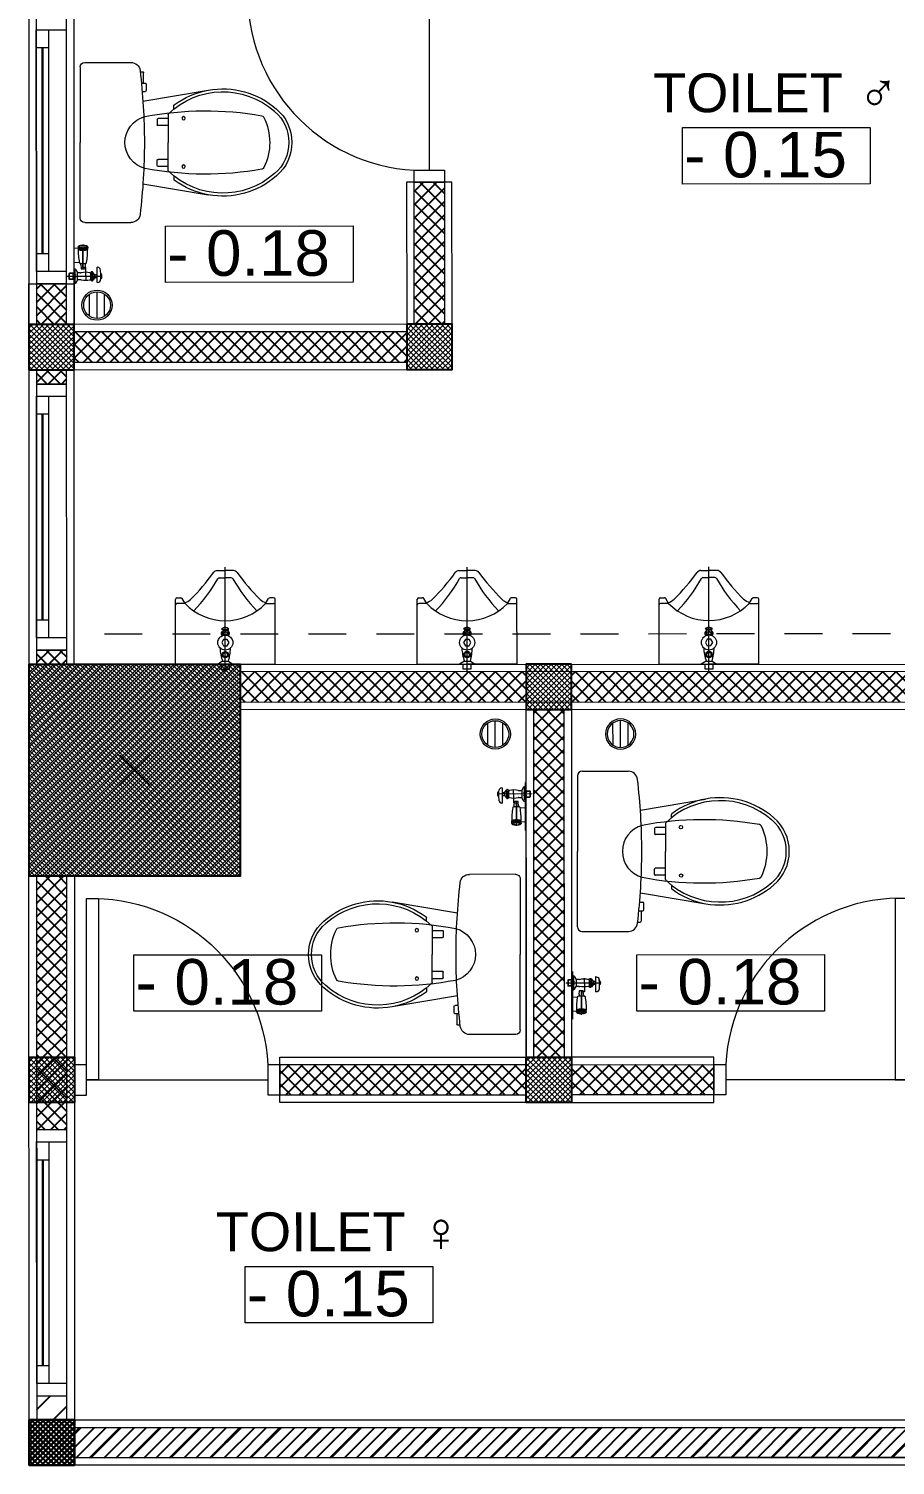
# Model space of a CAD drawing. Header units: inches. Extents: x 249 to 1192, y -18 to 440.
# Drawn here: x 765.002 to 767.869, y 262.87 to 267.624 of the extents above; entities that cross this region are included whole.
import ezdxf

# ---------------------------------------------------------------- set-up
doc = ezdxf.new("R2010")
doc.units = ezdxf.units.IN
doc.header["$MEASUREMENT"] = 0
doc.linetypes.add('DASHED2', pattern=[0.375, 0.25, -0.125])
for name, color, linetype, lineweight in [('ARSIR BETON', 8, 'Continuous', 0), ('DIMENSI', 85, 'Continuous', 20), ('DINDING', 6, 'Continuous', 0), ('DINDING2', 137, 'Continuous', 20), ('KACA', 141, 'Continuous', 30), ('KUSEN', 16, 'Continuous', 15), ('LANTAI', 135, 'Continuous', 9), ('SANITAIR', 6, 'Continuous', 9), ('TEXT (KET. RUANG)', 7, 'Continuous', 5)]:
    doc.layers.add(name, color=color, linetype=linetype, lineweight=lineweight)
doc.layers.add('ARSIR DINDING', color=64, linetype='Continuous')
doc.layers.add('KOLOM', color=5, linetype='Continuous')
doc.styles.get("Standard").update_dxf_attribs({"font": 'arial.ttf'})

# ---------------------------------------------------------------- blocks, each defined once
blk = doc.blocks.new('K2')
at = {"layer": 'ARSIR BETON'}
h = blk.add_hatch(dxfattribs=at)
h.set_pattern_fill('ANSI37', color=256, scale=0.1, style=0)
h.set_pattern_definition([(45, (-38.74362574940218, 268.0828744956948), (-0.008838834764831844, 0.008838834764831846), []), (135, (-38.74362574940218, 268.0828744956948), (-0.008838834764831846, -0.008838834764831844), [])])
h.paths.add_polyline_path([(-38.59362574940219, 268.2328744956948), (-38.74362574940218, 268.2328744956948), (-38.74362574940218, 268.0828744956948), (-38.59362574940219, 268.0828744956948)])
at = {"layer": 'KOLOM'}
blk.add_lwpolyline([(-38.74362574940218, 268.0828744956948), (-38.59362574940219, 268.0828744956948), (-38.59362574940219, 268.2328744956948), (-38.74362574940218, 268.2328744956948)], close=True, dxfattribs=at)
blk = doc.blocks.new('K1')
at = {"layer": 'ARSIR BETON'}
h = blk.add_hatch(dxfattribs=at)
h.set_pattern_fill('ANSI37', color=256, scale=0.15, style=0)
h.set_pattern_definition([(45, (258.3748891430789, 277.1207513811261), (-0.01325825214724776, 0.01325825214724777), []), (135, (258.3748891430789, 277.1207513811261), (-0.01325825214724777, -0.01325825214724776), [])])
h.paths.add_polyline_path([(259.1248891430789, 277.170751381126), (259.1248891430789, 277.870751381126), (258.4248891430789, 277.870751381126), (258.4248891430789, 277.170751381126)])
at = {"layer": 'KOLOM'}
blk.add_lwpolyline([(258.4248891430789, 277.170751381126), (259.1248891430789, 277.170751381126), (259.1248891430789, 277.870751381126), (258.4248891430789, 277.870751381126)], close=True, dxfattribs=at)
for points in [[(258.7248891430789, 277.5707513811261), (258.8248891430789, 277.4707513811261)], [(258.7248891430789, 277.4707513811261), (258.8248891430789, 277.5707513811261)]]:
    blk.add_lwpolyline(points, dxfattribs=at)
blk = doc.blocks.new('*X38')
at = {"color": 0}
for p, q in [((18.49869942035578, 19.21760148161308), (18.57171788275931, 19.2176333419297)), ((18.49097112662786, 19.19259810712877), (18.5794679931022, 19.19263672117366)), ((18.49872123697086, 19.16760148637273), (18.57173969937415, 19.16763334668935))]:
    blk.add_line(p, q, dxfattribs=at)
blk = doc.blocks.new('SFLOOR')
for radius in [0.05, 0.0442484374487798]:
    blk.add_circle((0, 0), radius)
blk.add_blockref('*X38', (-18.53521955986502, -19.19261741415121))
blk = doc.blocks.new('*X70')
at = {"color": 0}
for p, q in [((-1015.267998635684, 2417.5), (-1013.267998635684, 2417.5)), ((-1015.267998635684, 2416.25), (-1013.267998635684, 2416.25)), ((-1015.267998635684, 2415), (-1013.267998635684, 2415)), ((-1015.267998635684, 2413.75), (-1013.267998635684, 2413.75)), ((-1015.267998635684, 2412.5), (-1013.267998635684, 2412.5)), ((-1015.267998635684, 2411.25), (-1013.267998635684, 2411.25)), ((-1015.267998635684, 2410), (-1013.267998635684, 2410)), ((-1015.267998635684, 2408.75), (-1013.267998635684, 2408.75)), ((-1015.267998635684, 2407.5), (-1013.267998635684, 2407.5)), ((-1015.267998635684, 2406.25), (-1013.267998635684, 2406.25)), ((-1015.267998635684, 2405), (-1013.267998635684, 2405))]:
    blk.add_line(p, q, dxfattribs=at)
blk = doc.blocks.new('*X71')
at = {"color": 0}
for p, q in [((1009.111301762807, 3570), (1015.854586959247, 3570)), ((1009.981521364708, 3568.75), (1016.64582957237, 3568.75)), ((1010.645340338477, 3567.5), (1017.21840466277, 3567.5)), ((1011.143586524885, 3566.25), (1017.650572656393, 3566.25)), ((1011.519919966662, 3565), (1017.969949177071, 3565)), ((1011.830979456468, 3563.75), (1018.23200343794, 3563.75)), ((1012.080484588462, 3562.5), (1018.44237286425, 3562.5)), ((1012.270174615623, 3561.25), (1018.6020866542, 3561.25)), ((1012.415801533091, 3560), (1018.723114394781, 3560)), ((1012.529601105424, 3558.75), (1018.817764744005, 3558.75)), ((1012.611791410043, 3557.5), (1018.886166240122, 3557.5)), ((1012.662528712192, 3556.25), (1018.928408810875, 3556.25)), ((1012.681908962509, 3555), (1018.944547787563, 3555))]:
    blk.add_line(p, q, dxfattribs=at)
blk = doc.blocks.new('JET SHOWER TOTO 403SV3 ATAS')
for p, q in [((-181.6384671007017, 3101.639056139581), (-181.6384671007017, 2943.313222919267)), ((-159.0872628025227, 3063.69095023537), (-273.255993286092, 3063.69095023537)), ((-271.6384671007017, 3070.69095023537), (-271.6384671007017, 3056.69095023537)), ((-271.6384671007017, 3070.69095023537), (-269.6384671007017, 3070.690950235369)), ((-271.6384671007017, 3056.69095023537), (-269.6384671007017, 3056.690950235369)), ((-269.6384671007017, 3070.69095023537), (-269.3487005630982, 3074.457915224217)), ((-269.6384671007017, 3070.690950235369), (-269.6384671007017, 3056.690950235369)), ((-269.6384671007017, 3056.69095023537), (-269.0543639597117, 3043.256577992607)), ((-259.3781557080822, 3083.69095023537), (-257.6384671007019, 3083.69095023537)), ((-257.6384671007017, 3083.69095023537), (-257.6384671007017, 3033.69095023537)), ((-257.6384671007019, 3068.69095023537), (-249.3063735595824, 3068.69095023537)), ((-257.6384671007019, 3058.69095023537), (-249.3063735595824, 3058.690950235369)), ((-249.3063735595824, 3070.04817136892), (-243.8577543419359, 3076.724532188123)), ((-249.3063735595824, 3070.190950235369), (-249.3063735595824, 3063.69095023537)), ((-249.3063735595824, 3057.19095023537), (-249.3063735595824, 3063.69095023537)), ((-249.3063735595824, 3057.33372910182), (-243.8577543419372, 3050.657368282618)), ((-244.0617478697895, 3074.944675963741), (-244.0617478697895, 3053.383600003618)), ((-236.6384671007016, 3076.357299577591), (-236.6384671007016, 3051.024600893148)), ((-236.6384671007017, 3075.19095023537), (-236.6384671007016, 3075.19095023537)), ((-236.6384671007019, 3075.19095023537), (-236.1284850892109, 3075.19095023537)), ((-236.6384671007019, 3052.19095023537), (-236.1284850892109, 3052.19095023537)), ((-220.6384671007019, 3063.690950235369), (-220.6384671007019, 3079.037736242422)), ((-220.6384671007019, 3063.69095023537), (-220.6384671007019, 3034.168251054488)), ((-204.6384671007019, 3075.19095023537), (-193.1384671007017, 3075.19095023537)), ((-202.8024568527204, 3075.19095023537), (-193.1384671007017, 3075.19095023537)), ((-202.8024568527219, 3052.190950235369), (-193.1384671007017, 3052.19095023537)), ((-188.0389499854326, 3084.997713918579), (-193.1384671007017, 3075.19095023537)), ((-193.1384671007017, 3075.19095023537), (-193.1384671007017, 3052.19095023537)), ((-188.0389499854326, 3042.38418655216), (-193.1384671007017, 3052.19095023537)), ((-187.4466581494635, 3057.882759186608), (-175.83027605194, 3069.499141284131)), ((-187.4466581494635, 3069.499141284131), (-175.83027605194, 3057.882759186608)), ((-185.1296814907317, 3085.556745712498), (-185.1296814907317, 3043.028518325293)), ((-183.6028659792596, 3087.69095023537), (-181.6384671007019, 3087.69095023537)), ((-181.6384671007019, 3074.19095023537), (-166.6384671007017, 3074.19095023537)), ((-181.6384671007019, 3073.19095023537), (-165.6384671007017, 3073.19095023537)), ((-181.6384671007019, 3054.19095023537), (-165.6384671007017, 3054.19095023537)), ((-181.6384671007019, 3053.19095023537), (-166.6384671007017, 3053.19095023537)), ((-165.6384671007017, 3073.19095023537), (-166.6384671007017, 3074.19095023537)), ((-166.6384671007019, 3074.19095023537), (-166.6384671007019, 3053.19095023537)), ((-165.6384671007017, 3054.19095023537), (-166.6384671007019, 3053.19095023537)), ((-165.6384671007017, 3073.19095023537), (-165.6384671007017, 3054.19095023537)), ((-259.0638023761613, 3033.69095023537), (-257.6384671007019, 3033.69095023537)), ((-220.6384671007019, 3034.168251054488), (-210.7357711282045, 3034.168251054488)), ((-218.0860426623922, 3024.85080780868), (-216.6326593003755, 3037.945554727181)), ((-205.8327799167755, 3038.835242300733), (-215.638762339634, 3038.835242300733)), ((-210.7357711282048, 2958.370257623974), (-210.7357711282052, 3036.714704012611)), ((-210.7357711282045, 3034.168251054488), (-210.7357711282045, 2993.462720627097)), ((-210.7357711282045, 3012.689415671815), (-210.7357711282045, 2975.29948142309)), ((-203.3854995940173, 3024.85080780868), (-204.838882956034, 3037.945554727181)), ((-181.6384671006999, 3018.041090770193), (-198.4037153433899, 3016.783697151991)), ((-183.6028659792596, 3039.69095023537), (-181.6384671007019, 3039.69095023537)), ((-226.5052635609982, 2966.517338123931), (-226.2357722865104, 2973.750656133798)), ((-210.735771128207, 2967.616957620839), (-210.7357711282048, 2994.041090770193)), ((-194.9662786954113, 2966.517338123931), (-195.2357699698991, 2973.750656133798)), ((-181.6384671006999, 2970.041090770193), (-195.1352766602017, 2971.053351487156))]:
    blk.add_line(p, q)
for points in [[(-237.193952981248, 3074.944663314552, 0.1145866681877154), (-237.4239436766379, 3075.935052934518, 0.103766204643524), (-238.1135083758523, 3076.817794707043, 0.0914113353158357), (-239.1090219697908, 3077.385858702391, 0.08425438136142265), (-240.3335114808597, 3077.593671133919, 0.08425438136136429), (-241.5580009919267, 3077.385858702391, 0.09141133531605854), (-242.553514585867, 3076.817794707043, 0.1037662046434432), (-243.2430792850816, 3075.935052934518, 0.114586668187605), (-243.4730699804713, 3074.944663314552, 0.1145866681876563), (-243.2430792850816, 3073.954273694585, 0.1037662046435693), (-242.553514585867, 3073.071531922061, 0.09141133531590943), (-241.5580009919258, 3072.503467926711, 0.08425438136106245), (-240.3335114808597, 3072.295655495184, 0.08425438136100075), (-239.1090219697926, 3072.503467926711, 0.09141133531571116), (-238.1135083758523, 3073.071531922061, 0.1037662046434885), (-237.4239436766375, 3073.954273694585, 0.114586668187546)], [(-237.193952981248, 3052.437237156188, -0.1145866681877154), (-237.4239436766379, 3051.446847536221, -0.103766204643524), (-238.1135083758523, 3050.564105763697, -0.0914113353158357), (-239.1090219697908, 3049.996041768348, -0.08425438136142265), (-240.3335114808597, 3049.78822933682, -0.08425438136136429), (-241.5580009919267, 3049.996041768348, -0.09141133531605854), (-242.553514585867, 3050.564105763697, -0.1037662046434432), (-243.2430792850816, 3051.446847536221, -0.114586668187605), (-243.4730699804713, 3052.437237156188, -0.1145866681876563), (-243.2430792850816, 3053.427626776154, -0.1037662046435693), (-242.553514585867, 3054.310368548679, -0.09141133531590943), (-241.5580009919258, 3054.878432544028, -0.08425438136106245), (-240.3335114808597, 3055.086244975555, -0.08425438136100075), (-239.1090219697926, 3054.878432544028, -0.09141133531571116), (-238.1135083758523, 3054.310368548679, -0.1037662046434885), (-237.4239436766375, 3053.427626776154, -0.114586668187546)], [(-240.235405613068, 3058.283845689936, 0.1640644616149197), (-239.2197411288216, 3058.626333375075, 0.1058526731198137), (-238.1541451568401, 3059.867549944709, 0.06929201996704058), (-237.5345554196402, 3061.512979212455, 0.05549882200073961), (-237.2920588490397, 3063.69095023537, 0.0554988220008287), (-237.5345554196406, 3065.868921258284, 0.06929201996717718), (-238.1541451568401, 3067.51435052603, 0.1058526731199358), (-239.2197411288225, 3068.755567095665, 0.1640644616148525), (-240.235405613068, 3069.098054780803, 0.1640644616150589), (-241.2510700973135, 3068.755567095664, 0.1058526731200269), (-242.3166660692959, 3067.51435052603, 0.06929201996719296), (-242.9362558064955, 3065.868921258283, 0.05549882200081435), (-243.1787523770963, 3063.69095023537, 0.05549882200078567), (-242.9362558064958, 3061.512979212457, 0.06929201996722335), (-242.3166660692959, 3059.867549944709, 0.105852673119814), (-241.2510700973144, 3058.626333375075, 0.1640644616149197)], [(-224.6041359739567, 2965.210849177196, 0.2440627957695387), (-223.9785136247042, 2964.005511589868, 0.08258863304736239), (-220.5421859546051, 2962.352092560813, 0.04089495287766107), (-216.4313129830916, 2961.510583954586, 0.03005137553381266), (-210.7357711282048, 2961.167956798783, 0.03005137553382373), (-205.0402292733124, 2961.510583954586, 0.04089495287758388), (-200.9293563018044, 2962.352092560813, 0.08258863304738817), (-197.4930286317058, 2964.005511589868, 0.2440627957696962), (-196.8674062824529, 2965.210849177196, 0.2440627957696568), (-197.4930286317057, 2966.416186764525, 0.0825886330473817), (-200.9293563018044, 2968.06960579358, 0.04089495287742433), (-205.0402292733124, 2968.911114399808, 0.03005137553370429), (-210.7357711282048, 2969.25374155561, 0.03005137553373303), (-216.4313129830916, 2968.911114399808, 0.04089495287755495), (-220.5421859546051, 2968.06960579358, 0.08258863304730603), (-223.9785136247033, 2966.416186764526, 0.2440627957696902)], [(-221.668822801782, 2964.709742054915, 0.06348232506227676), (-221.3337164587592, 2964.752460871582, 0.07652508038164334), (-221.0758261906885, 2964.863428071376, 0.1071392795834876), (-220.8862730766486, 2965.048174915055, 0.1472439592083335), (-220.8301989519323, 2965.234458936661, 0.1472439592071901), (-220.8862730766482, 2965.420742958268, 0.1071392795828812), (-221.0758261906885, 2965.605489801947, 0.0765250803825265), (-221.3337164587597, 2965.71645700174, 0.06348232506286498), (-221.668822801782, 2965.759175818407, 0.0634823250626186), (-222.0039291448029, 2965.716457001741, 0.07652508038293124), (-222.2618194128754, 2965.605489801947, 0.1071392795828812), (-222.4513725269157, 2965.420742958268, 0.1472439592071901), (-222.5074466516317, 2965.234458936661, 0.1472439592049032), (-222.4513725269167, 2965.048174915055, 0.1071392795816683), (-222.2618194128754, 2964.863428071376, 0.0765250803826614), (-222.0039291448038, 2964.752460871582, 0.06348232506278285)], [(-216.8607050666023, 2966.724612771596, 0.06348232506227676), (-216.5255987235796, 2966.767331588263, 0.07652508038164334), (-216.2677084555089, 2966.878298788057, 0.1071392795834876), (-216.078155341469, 2967.063045631736, 0.1472439592083335), (-216.0220812167527, 2967.249329653342, 0.1472439592071901), (-216.0781553414686, 2967.435613674948, 0.1071392795828812), (-216.2677084555089, 2967.620360518628, 0.0765250803825265), (-216.5255987235801, 2967.731327718421, 0.06348232506286498), (-216.8607050666023, 2967.774046535088, 0.0634823250626186), (-217.1958114096233, 2967.731327718422, 0.07652508038293124), (-217.4537016776958, 2967.620360518628, 0.1071392795828812), (-217.6432547917361, 2967.435613674948, 0.1472439592071901), (-217.699328916452, 2967.249329653342, 0.1472439592049032), (-217.643254791737, 2967.063045631736, 0.1071392795816683), (-217.4537016776958, 2966.878298788057, 0.0765250803826614), (-217.1958114096242, 2966.767331588263, 0.06348232506278285)], [(-216.4134214985743, 2962.359022614209, 0.06348232506227676), (-216.0783151555515, 2962.401741430876, 0.07652508038164334), (-215.8204248874808, 2962.512708630669, 0.1071392795834876), (-215.630871773441, 2962.697455474348, 0.1472439592083335), (-215.5747976487246, 2962.883739495955, 0.1472439592071901), (-215.6308717734405, 2963.070023517561, 0.1071392795828812), (-215.8204248874808, 2963.254770361241, 0.0765250803825265), (-216.078315155552, 2963.365737561034, 0.06348232506286498), (-216.4134214985743, 2963.408456377701, 0.0634823250626186), (-216.7485278415952, 2963.365737561035, 0.07652508038293124), (-217.0064181096677, 2963.254770361241, 0.1071392795828812), (-217.1959712237081, 2963.070023517561, 0.1472439592071901), (-217.252045348424, 2962.883739495955, 0.1472439592049032), (-217.195971223709, 2962.697455474348, 0.1071392795816683), (-217.0064181096677, 2962.512708630669, 0.0765250803826614), (-216.7485278415961, 2962.401741430876, 0.06348232506278285)], [(-210.8225903595476, 2964.59779248024, 0.06348232506227676), (-210.4874840165248, 2964.640511296907, 0.07652508038164334), (-210.2295937484541, 2964.751478496701, 0.1071392795834876), (-210.0400406344143, 2964.93622534038, 0.1472439592083335), (-209.9839665096979, 2965.122509361986, 0.1472439592071901), (-210.0400406344138, 2965.308793383592, 0.1071392795828812), (-210.2295937484541, 2965.493540227272, 0.0765250803825265), (-210.4874840165253, 2965.604507427065, 0.06348232506286498), (-210.8225903595476, 2965.647226243732, 0.0634823250626186), (-211.1576967025685, 2965.604507427066, 0.07652508038293124), (-211.415586970641, 2965.493540227272, 0.1071392795828812), (-211.6051400846814, 2965.308793383592, 0.1472439592071901), (-211.6612142093973, 2965.122509361986, 0.1472439592049032), (-211.6051400846823, 2964.93622534038, 0.1071392795816683), (-211.415586970641, 2964.751478496701, 0.0765250803826614), (-211.1576967025694, 2964.640511296907, 0.06348232506278285)], [(-210.8225903595476, 2961.575458701785, 0.06348232506227676), (-210.4874840165248, 2961.618177518451, 0.07652508038164334), (-210.2295937484541, 2961.729144718245, 0.1071392795834876), (-210.0400406344143, 2961.913891561924, 0.1472439592083335), (-209.9839665096979, 2962.10017558353, 0.1472439592071901), (-210.0400406344138, 2962.286459605137, 0.1071392795828812), (-210.2295937484541, 2962.471206448817, 0.0765250803825265), (-210.4874840165253, 2962.58217364861, 0.06348232506286498), (-210.8225903595476, 2962.624892465276, 0.0634823250626186), (-211.1576967025685, 2962.58217364861, 0.07652508038293124), (-211.415586970641, 2962.471206448817, 0.1071392795828812), (-211.6051400846814, 2962.286459605137, 0.1472439592071901), (-211.6612142093973, 2962.10017558353, 0.1472439592049032), (-211.6051400846823, 2961.913891561924, 0.1071392795816683), (-211.415586970641, 2961.729144718245, 0.0765250803826614), (-211.1576967025694, 2961.618177518451, 0.06348232506278285)], [(-210.7107694675406, 2967.508204387454, 0.06348232506227676), (-210.3756631245178, 2967.550923204121, 0.07652508038164334), (-210.1177728564471, 2967.661890403915, 0.1071392795834876), (-209.9282197424072, 2967.846637247594, 0.1472439592083335), (-209.8721456176909, 2968.0329212692, 0.1472439592071901), (-209.9282197424068, 2968.219205290807, 0.1071392795828812), (-210.1177728564471, 2968.403952134487, 0.0765250803825265), (-210.3756631245183, 2968.51491933428, 0.06348232506286498), (-210.7107694675406, 2968.557638150946, 0.0634823250626186), (-211.0458758105615, 2968.51491933428, 0.07652508038293124), (-211.303766078634, 2968.403952134487, 0.1071392795828812), (-211.4933191926743, 2968.219205290807, 0.1472439592071901), (-211.5493933173902, 2968.0329212692, 0.1472439592049032), (-211.4933191926752, 2967.846637247594, 0.1071392795816683), (-211.303766078634, 2967.661890403915, 0.0765250803826614), (-211.0458758105624, 2967.550923204121, 0.06348232506278285)], [(-205.5672054764427, 2967.060433792188, 0.06348232506227676), (-205.23209913342, 2967.103152608855, 0.07652508038164334), (-204.9742088653493, 2967.214119808648, 0.1071392795834876), (-204.7846557513094, 2967.398866652327, 0.1472439592083335), (-204.728581626593, 2967.585150673934, 0.1472439592071901), (-204.7846557513089, 2967.77143469554, 0.1071392795828812), (-204.9742088653493, 2967.95618153922, 0.0765250803825265), (-205.2320991334204, 2968.067148739013, 0.06348232506286498), (-205.5672054764427, 2968.10986755568, 0.0634823250626186), (-205.9023118194636, 2968.067148739014, 0.07652508038293124), (-206.1602020875362, 2967.95618153922, 0.1071392795828812), (-206.3497552015765, 2967.77143469554, 0.1472439592071901), (-206.4058293262924, 2967.585150673934, 0.1472439592049032), (-206.3497552015774, 2967.398866652327, 0.1071392795816683), (-206.1602020875362, 2967.214119808648, 0.0765250803826614), (-205.9023118194646, 2967.103152608855, 0.06348232506278285)], [(-204.6726711805886, 2962.247073039533, 0.06348232506227676), (-204.3375648375659, 2962.2897918562, 0.07652508038164334), (-204.0796745694952, 2962.400759055994, 0.1071392795834876), (-203.8901214554553, 2962.585505899673, 0.1472439592083335), (-203.8340473307389, 2962.771789921279, 0.1472439592071901), (-203.8901214554548, 2962.958073942886, 0.1071392795828812), (-204.0796745694952, 2963.142820786566, 0.0765250803825265), (-204.3375648375663, 2963.253787986358, 0.06348232506286498), (-204.6726711805886, 2963.296506803025, 0.0634823250626186), (-205.0077775236095, 2963.253787986359, 0.07652508038293124), (-205.2656677916821, 2963.142820786566, 0.1071392795828812), (-205.4552209057224, 2962.958073942886, 0.1472439592071901), (-205.5112950304383, 2962.771789921279, 0.1472439592049032), (-205.4552209057233, 2962.585505899673, 0.1071392795816683), (-205.2656677916821, 2962.400759055994, 0.0765250803826614), (-205.0077775236105, 2962.2897918562, 0.06348232506278285)], [(-199.640911661395, 2964.59779248024, 0.06348232506227676), (-199.3058053183722, 2964.640511296907, 0.07652508038164334), (-199.0479150503015, 2964.751478496701, 0.1071392795834876), (-198.8583619362616, 2964.93622534038, 0.1472439592083335), (-198.8022878115453, 2965.122509361986, 0.1472439592071901), (-198.8583619362612, 2965.308793383592, 0.1071392795828812), (-199.0479150503015, 2965.493540227272, 0.0765250803825265), (-199.3058053183727, 2965.604507427065, 0.06348232506286498), (-199.640911661395, 2965.647226243732, 0.0634823250626186), (-199.9760180044159, 2965.604507427066, 0.07652508038293124), (-200.2339082724884, 2965.493540227272, 0.1071392795828812), (-200.4234613865287, 2965.308793383592, 0.1472439592071901), (-200.4795355112446, 2965.122509361986, 0.1472439592049032), (-200.4234613865297, 2964.93622534038, 0.1071392795816683), (-200.2339082724884, 2964.751478496701, 0.0765250803826614), (-199.9760180044168, 2964.640511296907, 0.06348232506278285)]]:
    blk.add_lwpolyline(points, format="xyb", close=True)
for points in [[(-210.7357711282048, 2971.493757142611, 0.03250581628384398), (-217.2028752340816, 2971.072875431262, 0.04395430150520954), (-221.8864861633028, 2970.036197758065, 0.08655682189464271), (-225.7562581820043, 2968.029588275174, 0.2340769666853435), (-226.5052635609982, 2966.517338123931, 0.2316003749768926), (-225.7704175992967, 2965.015980980343, 0.08655682189461976)], [(-210.7357711282061, 2977.756359048568, 0.02666634993575374), (-217.1128142372722, 2977.416012103618, 0.03658106826518484), (-221.6959270556426, 2976.583115828249, 0.07637717138770363), (-225.5919173264606, 2974.911257457458, 0.2588014910619083), (-226.2357722865104, 2973.750656133796, 0.2588014910617586)], [(-195.2357699699, 2973.750656133803, 0.2588014910615903), (-195.8796249299508, 2974.911257457465, 0.07637717138765164), (-199.7756152007687, 2976.583115828254, 0.03658106826516862), (-204.3587280191377, 2977.41601210362, 0.02666634993576284), (-210.7357711282061, 2977.756359048568, 0.02666634993575374)], [(-210.7357711282091, 2971.493757142611, -0.03250581628384398), (-204.2686670223322, 2971.072875431262, -0.04395430150520954), (-199.585056093111, 2970.036197758065, -0.08655682189464271), (-195.7152840744095, 2968.029588275174, -0.2340769666853435), (-194.9662786954157, 2966.517338123931, -0.2316003749768926), (-195.7011246571171, 2965.015980980343, -0.08655682189461976)]]:
    blk.add_lwpolyline(points, format="xyb")
for centre, radius, start, end in [((-259.8755302347012, 3063.69095023537), 13.68819504951307, 149.2435681759147, 210.756431824086), ((-259.3781557080822, 3073.69095023537), 10, 90, 175.6012946450043), ((-259.0638023761613, 3043.69095023537), 10, 182.4895529219989, 270), ((-240.3466812900497, 3074.603154287643), 4.102179685524344, 25.31616912286943, 148.8597771212333), ((-240.3466812900497, 3052.778746183096), 4.102179685524344, 211.140222878766, 334.6838308771343), ((-236.1284850892109, 3085.19095023537), 10, 270, 282.179253774342), ((-236.1284850892109, 3042.190950235369), 10, 77.82074622565803, 90), ((-219.4654709709672, 3007.986126662135), 68.98253492056776, 77.82074622565148, 102.1792537743484), ((-219.4654709709672, 3119.395773808604), 68.98253492056776, 257.8207462256516, 282.1792537743484), ((-202.8024568527204, 3085.19095023537), 10, 257.8207462256515, 270), ((-202.8024568527219, 3042.19095023537), 10, 90, 102.1792537743484), ((-183.6028659792596, 3082.69095023537), 5, 90, 152.5255683737222), ((-183.6028659792596, 3044.69095023537), 5, 207.4744316262779, 270), ((-26.37688724619829, 2980.552850446693), 200, 169.0491557523311, 182.1524669010062), ((-220.771410775702, 3018.166268554297), 2, 99.96393596954591, 169.049155753051), ((-210.7357711282075, 2961.041090770192), 60, 79.71779499958615, 99.96393596954591), ((-229.4054412035189, 3026.424185635622), 11.42822388296517, 327.983260189996, 355.2466643254131), ((-215.638762339634, 3037.835242300733), 1, 90, 173.6666741080307), ((-205.8327799167755, 3037.835242300733), 1, 6.33332589196924, 90), ((-192.0661010528906, 3026.424185635622), 11.42822388296517, 184.7533356745868, 212.0167398100041), ((-200.7001314807076, 3018.166268554297), 2, 10.95084424694902, 80.03606403045409), ((-395.0946550102112, 2980.552850446693), 200, 357.8475330989938, 10.95084424766888), ((-216.1424728893176, 2977.141352121701), 15.48295658632759, 231.5492655089317, 261.7808924943097), ((-205.3290693670963, 2977.141352121701), 15.48295658632759, 278.2191075056903, 308.4507344910683)]:
    blk.add_arc(centre, radius, start, end)
at = {"color": 7}
blk.add_blockref('*X70', (743.6295315349828, 652.5263491862561), dxfattribs=at)
at = {"rotation": 90}
blk.add_blockref('*X71', (3344.115785892924, 1958.811627366881), dxfattribs=at)
at = {"xscale": -1, "rotation": 270}
blk.add_blockref('*X71', (-3765.587328149333, 1958.811627366881), dxfattribs=at)
blk = doc.blocks.new('KLO TOTO C438 ATAS')
for p, q in [((373.8521546289195, 174.6224287110317), (373.8521546289195, 108.7080904620222)), ((375.8521546289195, 167.700600807474), (375.8521546289195, 142.700600807474)), ((377.3521546289195, 169.200600807474), (392.6426137266889, 169.2006008074739)), ((396.6142805515896, 156.3778214158168), (418.2001894889002, 160.0143762791891)), ((406.8588714865363, 153.7689243698419), (406.8588714865363, 154.8969620938489)), ((401.3057025022483, 150.31206594725), (401.3057025022483, 148.59222063413)), ((404.9771583792402, 150.61863373925), (401.6122702942483, 150.61863373925)), ((404.9771583792402, 148.28565284213), (401.6122702942483, 148.28565284213)), ((404.9771583792402, 151.9723383990155), (404.9771583792402, 142.700600807474)), ((375.8521546289195, 117.7006008074739), (375.8521546289195, 142.700600807474)), ((404.9771583792402, 133.4288632159324), (404.9771583792402, 142.700600807474)), ((401.3057025022483, 135.089135667698), (401.3057025022483, 136.808980980818)), ((404.9771583792402, 137.115548772818), (401.6122702942483, 137.115548772818)), ((404.9771583792402, 134.782567875698), (401.6122702942483, 134.7825678756979)), ((396.6142793700801, 129.0233628659835), (418.2182922032816, 125.3835310548571)), ((406.8588714865363, 131.632277245106), (406.8588714865363, 130.5042395210991)), ((396.3727636695479, 125.8436641965619), (397.3977390506795, 125.8436641965619)), ((397.7043068426794, 123.380698555634), (397.7043068426795, 125.537096404562)), ((395.7188244019363, 119.29660243061), (396.5418017754155, 119.29660243061)), ((396.1219389950612, 123.0741307636339), (397.3977390506795, 123.0741307636339)), ((396.8483695674155, 123.074130763634), (396.8483695674155, 119.60317022261)), ((377.3521546289195, 116.2006008074739), (392.6426137266889, 116.200600807474))]:
    blk.add_line(p, q)
for centre in [(410.0521546289195, 150.700600807474), (410.0521546289195, 134.700600807474)]:
    blk.add_circle(centre, 0.55)
for centre, radius, start, end in [((377.3521546289195, 167.700600807474), 1.5, 90, 180), ((392.6426137266889, 166.1506008074739), 3.05, 6.733413885746294, 90), ((191.3682413014955, 142.38728852405), 205.7223168216, 0.08729999999998823, 6.733413885746092), ((423.0503257887012, 133.6158456563747), 25.8528569115138, 48.60093958351036, 134.0644382761231), ((423.0250052123453, 133.5524614316001), 26.8981743649314, 100.3332615222914, 126.6133899884539), ((423.0250052123453, 133.5524614316001), 26.8981743649314, 48.65161486691368, 100.3332615223145), ((417.333876802397, 46.03342620004823), 107.150918485842, 79.97911044104583, 100.8031261086895), ((405.2837261712402, 151.9723383990155), 0.306567792, 134.0644382761195, 180), ((407.1654392785363, 154.8969620938489), 0.306567792, 126.6133899884539, 180), ((431.6491694188243, 142.8771838556659), 13.2230659452192, 359.2876890321328, 49.9181965434028), ((431.6491694188243, 142.8771838556659), 14.2040828796192, 359.2876890321328, 49.9181965434028), ((399.5360076410199, 142.700600807474), 8.88385301210042, 104.9108354412916, 180), ((401.6122702942483, 150.31206594725), 0.306567792, 90, 180), ((401.6122702942483, 148.59222063413), 0.306567792, 179.9999999999994, 270), ((435.7484253602126, 150.5766147214438), 1, 25.79835877013112, 76.67438715559531), ((419.4549169834281, 142.700600807474), 19.09723764549139, 359.9999999999998, 25.79835877024763), ((399.5360076410199, 142.700600807474), 8.88385301210042, 180, 255.0891645587084), ((191.3682413014955, 143.013913090898), 205.7223168216, 353.2665861142539, 359.9127), ((419.4549169834281, 142.7006008074739), 19.09723764549139, 334.2016412297589, 2.035554996136651e-13), ((431.6491694188243, 142.524017759282), 13.2230659452192, 310.0818034565972, 0.7123109678672515), ((431.6491694188243, 142.524017759282), 14.2040828796192, 310.0818034565972, 0.7123109678672515), ((417.3380717627472, 239.9822948719636), 107.7553903471279, 259.2559277601076, 279.9618356901573), ((401.6122702942483, 136.808980980818), 0.306567792, 90, 180.0000000000004), ((401.6122702942483, 135.089135667698), 0.306567792, 180, 270), ((405.2837261712402, 133.4288632159324), 0.306567792, 180, 225.9355617238805), ((423.0503257887012, 151.7853559585732), 25.8528569115138, 225.9355617238768, 311.3990604164896), ((435.7484253602126, 134.8245868935041), 1, 283.3256128444047, 334.2016412298755), ((407.1654392785363, 130.5042395210991), 0.306567792, 180, 233.3866100115461), ((423.0250052123453, 151.8487401833478), 26.8981743649314, 233.3866100115461, 259.7059323357248), ((423.0250052123453, 151.8487401833478), 26.8981743649314, 259.7059323357049, 311.3483851330864), ((397.3977390506795, 125.537096404562), 0.306567792, 0, 90), ((392.6426137266889, 119.250600807474), 3.05, 270, 353.2665861142543), ((396.5418017754155, 119.60317022261), 0.306567792, 270, 0), ((397.3977390506795, 123.380698555634), 0.306567792, 270, 0), ((377.3521546289195, 117.7006008074739), 1.5, 180, 270)]:
    blk.add_arc(centre, radius, start, end)
blk = doc.blocks.new('0.15')
at = {"layer": 'TEXT (KET. RUANG)', "color": 1}
blk.add_lwpolyline([(650.0418477404883, 116.6726651827023), (651.2843124543541, 116.6726651827023), (651.2843124543541, 116.2996151231644), (650.0418477404883, 116.2996151231644)], close=True, dxfattribs=at)
at = {"layer": 'TEXT (KET. RUANG)'}
blk.add_text('- 0.15', height=0.3014990433612379, dxfattribs=at).set_placement((650.0536531441111, 116.3429775169608))
blk = doc.blocks.new('- 0.18')
at = {"layer": 'TEXT (KET. RUANG)', "color": 1}
blk.add_lwpolyline([(651.6445099532813, 117.5771316789191), (652.2657423102141, 117.5771316789191), (652.2657423102141, 117.3906066491502), (651.6445099532813, 117.3906066491502)], close=True, dxfattribs=at)
at = {"layer": 'TEXT (KET. RUANG)'}
blk.add_text('- 0.18', height=0.1507495216806189, dxfattribs=at).set_placement((651.6504126550926, 117.4122878460483))
blk = doc.blocks.new('URINOIR')
for p, q in [((439.0994895673267, 160.5603959865442), (439.0994895673267, 162.2276422410611)), ((439.0994895673267, 162.2276422410611), (441.638331717179, 162.2276422410611)), ((440.3689106422528, 163.1740371597041), (440.3689106422528, 128.3767518544457)), ((441.638331717179, 162.2276422410611), (441.638331717179, 160.5603959865442)), ((423.8689106422528, 160.5603959865442), (423.8689106422528, 139.0513935865442)), ((423.8689106422528, 160.5603959865442), (440.3689106422528, 160.5603959865442)), ((439.2883829754435, 159.5307023865442), (437.7224722209399, 160.5603959865442)), ((441.2730773754434, 159.5307023865442), (439.2883829754435, 159.5307023865442)), ((456.8689106422528, 160.5603959865442), (440.3689106422528, 160.5603959865442)), ((441.2730773754434, 159.5307023865442), (442.9364741754434, 160.5603959865442)), ((456.8689106422528, 160.5603959865442), (456.8689106422528, 139.0513935865442)), ((441.5900786422528, 148.8840143865442), (439.2206570422528, 148.8840143865442)), ((441.485764267762, 149.835466254749), (439.2560830931411, 149.835466254749)), ((441.4939721969154, 150.8200991865442), (439.2642910222966, 150.8200991865442)), ((439.4714114422528, 149.3558831865442), (439.4714114422528, 149.835466254749)), ((441.1182098422528, 149.2373231865442), (439.5899714422528, 149.2373231865442)), ((440.1092642422528, 148.8840143865442), (440.1092642422528, 149.2373231865442)), ((440.6445626422528, 148.8840143865442), (440.6445626422528, 149.2373231865442)), ((441.2367698422528, 149.3558831865442), (441.2367698422528, 149.835466254749)), ((427.0445450422528, 140.4489463865442), (424.3689106422528, 140.4489463865442)), ((424.3689106422528, 138.5513935865442), (425.6376907005667, 138.5513935865442)), ((427.0445450422528, 140.4489463865442), (426.0681245146193, 138.7969790985131)), ((453.6932762422529, 140.4489463865442), (456.3689106422528, 140.4489463865442)), ((453.6932762422529, 140.4489463865442), (454.6696967698863, 138.7969790985131)), ((456.3689106422528, 138.5513935865442), (455.1001305839389, 138.5513935865442)), ((437.667231169116, 129.5603959865442), (440.3689106422528, 129.5603959865442)), ((438.3937027156338, 131.9203327865442), (440.3689106422528, 131.9203327865442)), ((442.3441185688719, 131.9203327865442), (440.3689106422528, 131.9203327865442)), ((443.0705901153897, 129.5603959865442), (440.3689106422528, 129.5603959865442))]:
    blk.add_line(p, q)
blk.add_lwpolyline([(439.716246475938, 154.4252568611221), (439.1080125926101, 153.3717648723132), (439.716246475938, 152.3182728835042), (440.932714242594, 152.3182728835042), (441.540948125922, 153.3717648723132), (440.932714242594, 154.4252568611221)], close=True)
for points in [[(439.2560830931429, 149.835466254749, 0.1648038839569054), (439.348265938242, 149.865467954443, 0.1057575044615853), (439.4461875437849, 149.977397190942, 0.06898416001991564), (439.5040562997263, 150.1264789624667, 0.05517839844002603), (439.5283994003902, 150.3245792183767, 0.05517839843997215), (439.508827095201, 150.5232075718692, 0.06898416001975703), (439.4545600723474, 150.673637813994, 0.1057575044616802), (439.3593583678426, 150.7878894235002, 0.164803883956916), (439.2679236365873, 150.8200991865442, 0.1648038839568461), (439.1757407914882, 150.7900974868503, 0.1057575044616819), (439.0778191859453, 150.6781682503512, 0.06898416001986153), (439.0199504300039, 150.5290864788267, 0.05517839844006877), (438.9956073293399, 150.3309862229166, 0.05517839844004811), (439.0151796345291, 150.1323578694239, 0.06898416001982068), (439.0694466573828, 149.9819276272992, 0.1057575044616362), (439.1646483618875, 149.867676017793, 0.1648038839568864)], [(440.3689106422528, 150.8200991865442, 0.07082065173384221), (440.0907472325604, 150.7805011521142, 0.08242795523414075), (439.8727084662547, 150.6759030321726, 0.1068234923407182), (439.7159530182806, 150.5063428462842, 0.1341303286550614), (439.6671747952772, 150.3277827206466, 0.1341303286551346), (439.7159530182806, 150.1492225950091, 0.1068234923408687), (439.8727084662547, 149.9796624091206, 0.08242795523420371), (440.0907472325604, 149.875064289179, 0.07082065173390187), (440.3689106422528, 149.835466254749, 0.07082065173390187), (440.6470740519452, 149.875064289179, 0.08242795523420371), (440.865112818251, 149.9796624091206, 0.106823492340927), (441.0218682662251, 150.149222595009, 0.134130328655289), (441.0706464892285, 150.3277827206466, 0.1341303286551305), (441.0218682662251, 150.5063428462842, 0.1068234923407954), (440.865112818251, 150.6759030321726, 0.0824279552342621), (440.6470740519451, 150.7805011521142, 0.07082065173387617)], [(441.4821316534716, 149.835466254749, 0.1648038839569054), (441.5743144985707, 149.865467954443, 0.1057575044615853), (441.6722361041136, 149.977397190942, 0.06898416001991564), (441.730104860055, 150.1264789624667, 0.05517839844002603), (441.7544479607189, 150.3245792183767, 0.05517839843997215), (441.7348756555297, 150.5232075718692, 0.06898416001975703), (441.680608632676, 150.673637813994, 0.1057575044616802), (441.5854069281713, 150.7878894235002, 0.164803883956916), (441.4939721969159, 150.8200991865442, 0.1648038839568461), (441.4017893518169, 150.7900974868503, 0.1057575044616819), (441.3038677462739, 150.6781682503512, 0.06898416001986153), (441.2459989903325, 150.5290864788267, 0.05517839844006877), (441.2216558896686, 150.3309862229166, 0.05517839844004811), (441.2412281948578, 150.1323578694239, 0.06898416001982068), (441.2954952177115, 149.9819276272992, 0.1057575044616362), (441.3906969222162, 149.867676017793, 0.1648038839568864)]]:
    blk.add_lwpolyline(points, format="xyb", close=True)
for centre, radius in [((440.3523122422529, 157.3557191865442), 1.06114164), ((440.3689106422528, 157.3696308972805), 0.7234635247060901), ((440.3689106422528, 153.3644144125302), 2.49539192057066)]:
    blk.add_circle(centre, radius)
for centre, radius, start, end in [((459.3911015601078, 154.3207195393418), 20.76675890105817, 165.4703285375222, 177.6692051192197), ((428.3479085870912, 154.8458061013081), 13.74803015613614, 1.348159149610519, 19.92358749069091), ((440.4050714422531, 149.9892223389581), 1.62000893149366, 223.0169258954347, 316.983074104555), ((439.5899714422528, 149.3558831865442), 0.11856, 180.0000000000016, 270), ((441.1182098422528, 149.3558831865442), 0.11856, 270, 0), ((440.4856922422529, 127.4014183865442), 18.73248, 90.3577940000008, 135.8522999999998), ((392.7184610422528, 106.9166215865443), 51.7656672, 29.26637127654925, 44.01639999999892), ((440.2521290422528, 127.4014183865442), 18.73248, 44.14770000000019, 89.6422059999992), ((488.0193602422528, 106.9166215865443), 51.7656672, 135.9836000000011, 150.7336287234507), ((424.3689106422528, 140.9489463865442), 0.5, 180, 270), ((424.3689106422528, 139.0513935865442), 0.5, 180, 270), ((425.6376907005667, 139.0513935865442), 0.5, 270, 329.4141401361642), ((425.2434940853417, 134.9294837834457), 5.498562101725788, 48.58210353438351, 72.63977068790527), ((378.9874346422529, 88.74907998654425), 70.85086319999999, 35.78208324027222, 45.23455615289555), ((501.7503866422528, 88.74907998654425), 70.85086319999999, 134.7654438471044, 144.2179167597278), ((455.494327199164, 134.9294837834457), 5.498562101725788, 107.3602293120947, 131.4178964656165), ((455.1001305839389, 139.0513935865442), 0.5, 210.5858598638359, 270), ((456.3689106422528, 140.9489463865442), 0.5, 270, 0), ((456.3689106422528, 139.0513935865442), 0.5, 270, 0), ((437.667231169116, 131.0423959865442), 1.482, 215.7820832402719, 270), ((438.3937027156338, 132.5131327865442), 0.5928, 209.2663712765485, 270), ((442.3441185688719, 132.5131327865442), 0.5928, 270, 330.7336287234515), ((443.0705901153897, 131.0423959865442), 1.482, 270, 324.2179167597281)]:
    blk.add_arc(centre, radius, start, end)
blk = doc.blocks.new('BV1')
at = {"layer": 'KACA'}
blk.add_lwpolyline([(663.9864691677502, 113.1112242984351), (663.9864691677502, 112.4312242984351)], dxfattribs=at)
at = {"layer": 'KUSEN'}
for points in [[(663.9664691677502, 113.1712242984351), (664.0664691677503, 113.1712242984351), (664.0664691677503, 113.2112242984351), (663.9664691677502, 113.2112242984351)], [(663.9664691677502, 112.3312242984351), (664.0664691677503, 112.3312242984351), (664.0664691677503, 113.2112242984351), (663.9664691677502, 113.2112242984351)], [(663.9664691677502, 112.3312242984351), (664.0664691677503, 112.3312242984351), (664.0664691677503, 112.3712242984351), (663.9664691677502, 112.3712242984351)]]:
    blk.add_lwpolyline(points, close=True, dxfattribs=at)
for points in [[(663.9664691677502, 112.3712242984351), (663.9664691677502, 113.1712242984351), (664.0064691677502, 113.1712242984351), (664.0064691677502, 112.3712242984351), (663.9664691677502, 112.3712242984351)], [(663.9664691677502, 113.1112242984351), (663.9664691677502, 113.1712242984351), (664.0064691677502, 113.1712242984351), (664.0064691677502, 113.1112242984351), (663.9664691677502, 113.1112242984351)], [(663.9664691677502, 112.3712242984351), (663.9664691677502, 112.4312242984351), (664.0064691677502, 112.4312242984351), (664.0064691677502, 112.3712242984351), (663.9664691677502, 112.3712242984351)]]:
    blk.add_lwpolyline(points, dxfattribs=at)
blk = doc.blocks.new('K15')
at = {"layer": 'ARSIR BETON'}
h = blk.add_hatch(dxfattribs=at)
h.set_pattern_fill('ANSI37', color=256, scale=0.1, angle=179.9999724896534, style=0)
h.set_pattern_definition([(224.9999724896533, (665.1914691677501, 113.3464416458989), (0.008838830520898542, -0.008838839008763111), []), (314.9999724896534, (665.1914691677501, 113.3464416458989), (0.008838839008763111, 0.008838830520898542), [])])
h.paths.add_polyline_path([(665.3164691677503, 113.4963508750254), (665.2664691677502, 113.4963508750255), (665.2664691677502, 113.3464416458989), (665.3164691677503, 113.3464416458989)])
h.paths.add_polyline_path([(665.2664691677502, 113.4963508750255), (665.2164691677501, 113.4963508750255), (665.2164691677501, 113.3464416458989), (665.2664691677502, 113.3464416458989)])
h.paths.add_polyline_path([(665.2164691677501, 113.4964416458989), (665.1914691677501, 113.4964416458989), (665.1914691677501, 113.3464416458989), (665.2164691677501, 113.3464416458989)])
h.paths.add_polyline_path([(665.3414691677501, 113.4964416458989), (665.31646916775, 113.4964416458989), (665.31646916775, 113.4963508750254), (665.31646916775, 113.3464416458989), (665.3414691677501, 113.3464416458989)])
at = {"layer": 'KOLOM'}
blk.add_lwpolyline([(665.1914691677501, 113.3464416458989), (665.3414691677501, 113.3464416458989), (665.3414691677501, 113.4964416458989), (665.1914691677501, 113.4964416458989)], close=True, dxfattribs=at)
blk = doc.blocks.new('p toilet')
at = {"layer": 'KUSEN'}
for points in [[(611.2182166729801, 191.392159187194), (611.2182166729801, 191.992159187194), (611.1782166729802, 191.992159187194), (611.1782166729802, 191.392159187194)], [(610.6182166729802, 191.3421591871939), (610.5782166729803, 191.3421591871939), (610.5782166729803, 191.4421591871941), (610.6182166729802, 191.4421591871941)], [(611.2582166729801, 191.3421591871939), (611.2182166729801, 191.3421591871939), (611.2182166729801, 191.4421591871941), (611.2582166729801, 191.4421591871941)]]:
    blk.add_lwpolyline(points, close=True, dxfattribs=at)
blk.add_lwpolyline([(611.2182166729801, 191.392159187194), (610.6182166729802, 191.392159187194)], dxfattribs=at)
blk.add_arc((611.1982166729802, 191.4117046417394), 0.5807990008074185, 88.02661130776657, 176.9942828482264, dxfattribs=at)
blk = doc.blocks.new('TOILET LANTAI 1')
at = {"layer": 'ARSIR DINDING'}
h = blk.add_hatch(dxfattribs=at)
h.set_pattern_fill('ANSI37', color=256, scale=0.25, style=0)
h.set_pattern_definition([(45, (566.9534183894331, 249.6281032193579), (-0.02209708691207961, 0.02209708691207961), []), (135, (566.9534183894331, 249.6281032193579), (-0.02209708691207961, -0.02209708691207961), [])])
h.paths.add_polyline_path([(664.0664691677501, 110.3714416458989), (663.96646916775, 110.3714416458989), (663.96646916775, 109.5314416458989), (664.0664691677501, 109.5314416458989)])
h.paths.add_polyline_path([(665.5864691437426, 109.7464413938222), (664.77146916775, 109.7464413938222), (664.77146916775, 109.6464413938221), (665.5864691917574, 109.6464413938221)])
h.paths.add_polyline_path([(665.7114691677501, 110.9214415378661), (665.61146916775, 110.9214415378661), (665.61146916775, 109.7714414658442), (665.7114691677501, 109.7714414658442)])
h.paths.add_polyline_path([(666.2064690837243, 109.7464414658442), (665.736469275783, 109.7464414658442), (665.736469275783, 109.6464419171816), (666.2064691797532, 109.6464419171816)])
h.paths.add_polyline_path([(667.0114691677502, 110.9214415378661), (666.91146916775, 110.9214415378661), (666.91146916775, 109.7714414778479), (667.0114691677502, 109.7714415258625)])
h.paths.add_polyline_path([(666.8864692277685, 111.0464416458989), (665.7364692277685, 111.0464416458989), (665.7364691797538, 110.9464416458989), (666.8864691797539, 110.9464416458989)])
h.paths.add_polyline_path([(665.5864692277685, 111.0464416458989), (664.64146916775, 111.0464416458989), (664.64146916775, 110.9464416458989), (665.5864691797539, 110.9464416458989)])
h.paths.add_polyline_path([(667.4664692277701, 111.0464416458989), (667.0364692277685, 111.0464416458989), (667.0364691797539, 110.9464416458989), (667.4664691797554, 110.9464416458989)])
h.paths.add_polyline_path([(667.5914691677502, 112.2714416458989), (667.4914691677501, 112.2714416458989), (667.4914691677501, 111.0714417059173), (667.5914691677502, 111.0714416579027)])
h.paths.add_polyline_path([(668.2164691077319, 111.0464416458989), (667.61646922777, 111.0464416458989), (667.6164691797554, 110.9464416458989), (668.2164691077319, 110.9464416458989)])
h.paths.add_polyline_path([(668.3414691677502, 110.9214416458989), (668.2414691677501, 110.9214416458989), (668.2414691677501, 109.7714416338953), (668.3414691677502, 109.7714415858807)])
h.paths.add_polyline_path([(668.3414691677502, 109.6214415858807), (668.2414691677501, 109.6214416338953), (668.2414691677501, 109.4516355110106), (668.3414691677502, 109.4516355110106)])
h.paths.add_polyline_path([(664.0664691677501, 112.0464416458989), (663.9664691677502, 112.0464416458989), (663.9664691677502, 111.9989416458989), (664.0664691677501, 111.9989416458989)])
h.paths.add_polyline_path([(664.0664691677501, 111.1189416458989), (663.9664691677502, 111.1189416458989), (663.9664691677502, 111.0714416458989), (664.0664691677501, 111.0714416458989)])
h.paths.add_polyline_path([(664.0664691677503, 112.3312242984351), (663.9664691677501, 112.3312242984351), (663.9664691677501, 112.1964417059171), (664.0664691677503, 112.1964416579026)])
h.paths.add_polyline_path([(665.1914691677501, 112.1714416458989), (664.0914691677502, 112.1714416458989), (664.0914691677502, 112.0714416458989), (665.1914691677501, 112.0714416458989)])
h.paths.add_polyline_path([(665.3164691677503, 112.6664416458991), (665.2164691677508, 112.6664416458991), (665.2164691677508, 112.1964416458989), (665.3164691677503, 112.1964416458989)])
h.paths.add_polyline_path([(665.1914691677501, 113.4714416458989), (664.0914691677502, 113.4714416458989), (664.0914691677502, 113.3714416458989), (665.1914691677501, 113.3714416458989)])
h.paths.add_polyline_path([(664.0664691677501, 113.3464416458989), (663.9664691677502, 113.3464416458989), (663.9664691677502, 113.2112242984351), (664.0664691677501, 113.2112242984351)])
h.paths.add_polyline_path([(664.0664691677501, 113.6312242984351), (663.9664691677502, 113.6312242984351), (663.9664691677502, 113.4964417179208), (664.0664691677501, 113.4964417179208)])
h.paths.add_polyline_path([(664.0664691677501, 114.6464416458989), (663.9664691677502, 114.6464416458989), (663.9664691677502, 114.5112242984351), (664.0664691677501, 114.5112242984351)])
h.paths.add_polyline_path([(665.1914691677501, 114.7714416458989), (664.0914691677502, 114.7714416458989), (664.0914691677502, 114.6714416458989), (665.1914691677501, 114.6714416458989)])
h.paths.add_polyline_path([(665.3164691677503, 114.6464416458989), (665.2164691677507, 114.6464416458989), (665.2164691677507, 114.1764416458988), (665.3164691677503, 114.1764416458988)])
h = blk.add_hatch(dxfattribs=at)
h.set_pattern_fill('ANSI32', color=256, scale=0.25, style=0)
h.set_pattern_definition([(45, (664.0914691677501, 108.4464416458989), (-0.06629126073623882, 0.06629126073623884), []), (45, (664.1356633415002, 108.4464416458989), (-0.06629126073623882, 0.06629126073623884), [])])
h.paths.add_polyline_path([(668.3414690957283, 111.5914416098883), (668.2414690957281, 111.5914416098883), (668.2414691677501, 111.0714417059173), (668.3414691677502, 111.0714416579027)])
h.paths.add_polyline_path([(668.2164690957267, 112.3964417179239), (667.6164692277686, 112.3964417179239), (667.616469179754, 112.2964417179239), (668.2164690957267, 112.2964417179239)])
h.paths.add_polyline_path([(668.3414691677502, 114.6464416458989), (668.2414691677501, 114.6464416458989), (668.2414691677501, 113.3016354389887), (668.3414691677502, 113.3016354389887)])
h.paths.add_polyline_path([(668.246454843435, 114.2525332047344), (668.2464588211606, 114.2126507758194), (668.2422835420164, 114.2126503593927), (668.2422795642904, 114.2525327883059)], flags=16)
h.paths.add_polyline_path([(668.2464795140445, 114.0051748143242), (668.246483491771, 113.9652923854092), (668.2423082126259, 113.9652919689834), (668.2423042349001, 114.0051743978975)], flags=16)
h.paths.add_polyline_path([(668.2164691677501, 114.7714416458989), (665.3414691677502, 114.7714416458989), (665.3414691677502, 114.6714416458989), (668.2164691677501, 114.6714416458989)])
h.paths.add_polyline_path([(668.2164691677501, 108.5464416458989), (664.0914691677501, 108.5464416458989), (664.0914691677501, 108.4464416458989), (668.2164691677501, 108.4464416458989)])
h = blk.add_hatch(dxfattribs=at)
h.set_pattern_fill('ANSI32', color=256, scale=0.25, style=0)
h.set_pattern_definition([(45, (663.96646916775, 108.5714416458989), (-0.06629126073623882, 0.06629126073623884), []), (45, (664.0106633415, 108.5714416458989), (-0.06629126073623882, 0.06629126073623884), [])])
h.paths.add_polyline_path([(664.0664691677501, 108.6514416458989), (663.96646916775, 108.6514416458989), (663.96646916775, 108.5714416458989), (664.0664691677501, 108.5714416458989)])
at = {"layer": 'DINDING'}
for points in [[(663.9414691677503, 112.1964417179208), (664.0914691677502, 112.1964416458989), (664.0914691677502, 113.3464416458989), (663.9414691677503, 113.3464416458989)], [(665.1914691677501, 112.1964416458989), (665.3414691677502, 112.1964416458989), (665.3414691677502, 112.6664416458991), (665.1914691677501, 112.6664416458991)], [(663.9414691677503, 112.3312242984351), (664.0914691677502, 112.3312242984351), (664.0914691677502, 112.1964416458989), (663.9414691677503, 112.1964417179208)], [(665.1914691677501, 112.1964416458989), (664.0914691677502, 112.1964416458989), (664.0914691677502, 112.0464416458989), (665.1914691677501, 112.0464416458989)], [(663.9414691677503, 111.0714416458989), (664.0914691677502, 111.0714416458989), (664.0914691677502, 112.0464416458989), (663.9414691677503, 112.0464416458989)], [(668.2164691077319, 110.9214417179209), (664.6414300015507, 110.9214417179209), (664.6414300015507, 111.0714415420956), (668.2164691077319, 111.0714415420956)], [(665.7364691677501, 109.7714414658442), (665.58646916775, 109.7714414658442), (665.58646916775, 110.9214415378661), (665.7364691677501, 110.9214415378661)], [(663.94146916775, 110.3714416458989), (664.0914691677501, 110.3714416458989), (664.0914691677501, 108.5714416458989), (663.94146916775, 108.5714416458989)], [(664.77146916775, 109.7714413938222), (665.58646916775, 109.7714414658442), (665.586469203761, 109.6214413794177), (664.77146916775, 109.6214413938221)], [(665.736469275783, 109.6214414514397), (666.2064691797542, 109.6214414514397), (666.2064691797542, 109.7714419476696), (665.736469275783, 109.7714419476696)], [(664.0914691677501, 108.5714416458989), (668.2164691677501, 108.5714416458989), (668.2164691677501, 108.4214416458989), (664.0914691677501, 108.4214416458989)]]:
    blk.add_lwpolyline(points, close=True, dxfattribs=at)
at = {"layer": 'DINDING2'}
for points in [[(665.2164691677508, 112.6664416458991), (665.3164691677503, 112.6664416458991), (665.3164691677503, 112.1964416458989), (665.2164691677508, 112.1964416458989)], [(663.9664691677501, 112.1964416458989), (664.0664691677503, 112.1964416458989), (664.0664691677503, 112.3312242984351), (663.9664691677501, 112.3312242984351)], [(664.0914691677502, 112.0714416458989), (665.1914691677501, 112.0714416458989), (665.1914691677501, 112.1714416458989), (664.0914691677502, 112.1714416458989)], [(663.9664691677502, 111.9989416458989), (664.0664691677501, 111.9989416458989), (664.0664691677501, 112.0464416458989), (663.9664691677502, 112.0464416458989)], [(663.9664691677502, 111.0714416458989), (664.0664691677501, 111.0714416458989), (664.0664691677501, 111.1189416458989), (663.9664691677502, 111.1189416458989)], [(664.6414300015507, 110.9464416458989), (668.2164691677501, 110.9464416458989), (668.2164691677501, 111.0464416458989), (664.6414300015507, 111.0464416458989)], [(665.7114691677501, 109.7714414658442), (665.61146916775, 109.7714414658442), (665.61146916775, 110.9214415378661), (665.7114691677501, 110.9214415378661)], [(663.96646916775, 108.5714416458989), (664.0664691677501, 108.5714416458989), (664.0664691677501, 110.3714416458989), (663.96646916775, 110.3714416458989)], [(664.77146916775, 109.6464413938221), (665.5864691917574, 109.6464413938221), (665.5864691437426, 109.7464413938222), (664.77146916775, 109.7464413938222)], [(666.2064691797532, 109.6464419171816), (665.7364692157647, 109.6464419171816), (665.7364692157647, 109.7464414658442), (666.2064691797532, 109.7464414658442)]]:
    blk.add_lwpolyline(points, close=True, dxfattribs=at)
at = {"layer": 'DINDING2', "linetype": 'DASHED2', "ltscale": 0.5}
blk.add_lwpolyline([(667.4664691677501, 111.1714415420956), (664.0914691677502, 111.1714415420956)], dxfattribs=at)
at = {"layer": 'LANTAI'}
blk.add_lwpolyline([(664.0914691677501, 108.5464416458989), (668.2164691677501, 108.5464416458989), (668.2164691677501, 108.4464416458989), (664.0914691677501, 108.4464416458989)], close=True, dxfattribs=at)
for name, p, rotation in [('p toilet', (856.6586283554261, -497.9117750269303), 90.00000000004516), ('K2', (626.9929722093284, 379.1543347441647), 179.9999724896534), ('p toilet', (55.62843625154983, -81.69630470811501), 5.502072350407804e-05)]:
    blk.add_blockref(name, p, dxfattribs=dict(rotation=rotation))
at = {"xscale": -1}
blk.add_blockref('p toilet', (1275.34968584073, -81.69571779337184), dxfattribs=at)
at = {"xscale": -1, "rotation": 180.0000275103467}
for p in [(702.684966162183, 377.854334420066), (704.3299661621828, 377.854334492088)]:
    blk.add_blockref('K2', p, dxfattribs=at)
at = {"layer": 'DINDING2'}
for name, p in [('BV1', (0, 0)), ('- 0.18', (12.74876125096944, -5.055176662527714)), ('K15', (-1.25, -1.299999999999997)), ('K15', (0, -1.299999999999997)), ('BV1', (0, -1.212282652536203)), ('- 0.18', (12.64338725867913, -7.466800590090315)), ('- 0.18', (14.30759793672974, -7.466800590090315)), ('BV1', (0, -3.679782652536218)), ('K15', (-1.25, -4.924999999999997))]:
    blk.add_blockref(name, p, dxfattribs=at)
at = {"layer": 'DINDING2', "xscale": 0.5, "yscale": 0.5, "zscale": 0.5}
for p in [(341.0827970405214, 54.51063973925044), (339.6352956703524, 50.74228323958356)]:
    blk.add_blockref('0.15', p, dxfattribs=at)
at = {"layer": 'KOLOM'}
blk.add_blockref('K1', (405.516580024671, -166.7993097352271), dxfattribs=at)
at = {"layer": 'SANITAIR'}
for name, p, xscale, yscale, zscale, rotation in [('KLO TOTO C438 ATAS', (660.352947621461, 114.2253245982356), -0.01, 0.01, 0.01, 180), ('JET SHOWER TOTO 403SV3 ATAS', (663.9097709055349, 115.4193186295145), 0.001, 0.001, 0.001, 180), ('URINOIR', (668.9948380083096, 112.677045501961), 0.01, 0.01, 0.01, 180), ('URINOIR', (669.7948380083095, 112.677045501961), 0.01, 0.01, 0.01, 180), ('URINOIR', (670.5948380083095, 112.677045501961), 0.01, 0.01, 0.01, 180), ('KLO TOTO C438 ATAS', (661.9979486572511, 109.0252136606814), 0.01, 0.01, 0.01, 5.502072350407804e-05), ('JET SHOWER TOTO 403SV3 ATAS', (665.5580942018819, 106.9533938053464), -0.001, 0.001, 0.001, 5.502070958840476e-05)]:
    blk.add_blockref(name, p, dxfattribs=dict(at, xscale=xscale, yscale=yscale, zscale=zscale, rotation=rotation))
for p, rotation in [((664.1671650142073, 112.260116341588), 90.00000000000001), ((665.4842751146857, 110.8405252511541), 89.90202161060624)]:
    blk.add_blockref('SFLOOR', p, dxfattribs=dict(at, rotation=rotation))
at = {"layer": 'SANITAIR', "xscale": -1, "rotation": 270.0979783893938}
blk.add_blockref('SFLOOR', (665.8986631487924, 110.8405252511541), dxfattribs=at)
at = {"layer": 'SANITAIR'}
for name, p, xscale, yscale, zscale in [('JET SHOWER TOTO 403SV3 ATAS', (665.7648473438637, 107.578454940764), 0.001, 0.001, 0.001), ('KLO TOTO C438 ATAS', (669.3249907221665, 108.6843605612239), -0.01, 0.01, 0.01)]:
    blk.add_blockref(name, p, dxfattribs=dict(at, xscale=xscale, yscale=yscale, zscale=zscale))
at = {"layer": 'TEXT (KET. RUANG)'}
for s, p in [('TOILET ♂ ', (666.0068967296081, 112.8978984072253)), ('TOILET ♀  ', (664.5593953594391, 109.1295419075584))]:
    blk.add_text(s, height=0.1283902106846684, dxfattribs=at).set_placement(p)
blk = doc.blocks.new('LT1')
at = {"layer": 'ARSIR DINDING'}
h = blk.add_hatch(dxfattribs=at)
h.set_pattern_fill('ANSI32', color=256, scale=0.25, style=0)
h.set_pattern_definition([(45, (686.7581043515398, 119.1317219410106), (-0.06629126073623882, 0.06629126073623884), []), (45, (686.8022985252899, 119.1317219410106), (-0.06629126073623882, 0.06629126073623884), [])])
h.paths.add_polyline_path([(691.0333180638975, 127.9817219410106), (686.9081043515397, 127.9817219410105), (686.9081043515399, 127.8817219410108), (691.0333226347693, 127.8817219410107)])
at = {"layer": 'DINDING'}
blk.add_lwpolyline([(691.033317465403, 127.8567219410107), (686.90810435154, 127.8567219410108), (686.9081043515398, 128.0067219410106), (691.0333169212973, 128.0067219410106)], dxfattribs=at)
at = {"layer": 'DINDING2'}
blk.add_lwpolyline([(691.033317465403, 127.8817219410107), (686.9081201381344, 127.8817219410108), (686.9081043515398, 127.9817219410105), (691.0333169212973, 127.9817219410106)], dxfattribs=at)
at = {"xscale": -1, "rotation": 180}
blk.add_blockref('K2', (725.5017458875367, 396.0895928920031), dxfattribs=at)
at = {"layer": 'DIMENSI', "rotation": 0.01671694411465765}
blk.add_blockref('TOILET LANTAI 1', (22.84884283238841, 19.24158738473108), dxfattribs=at)
at = {"layer": 'KOLOM'}
blk.add_blockref('K1', (428.3331919653104, -147.3638074571375), dxfattribs=at)

msp = doc.modelspace()

# ---------------------------------------------------------------- block references
msp.add_blockref('LT1', (78.24464395671237, 135.0136172111484))

doc.saveas('drawing.dxf')
